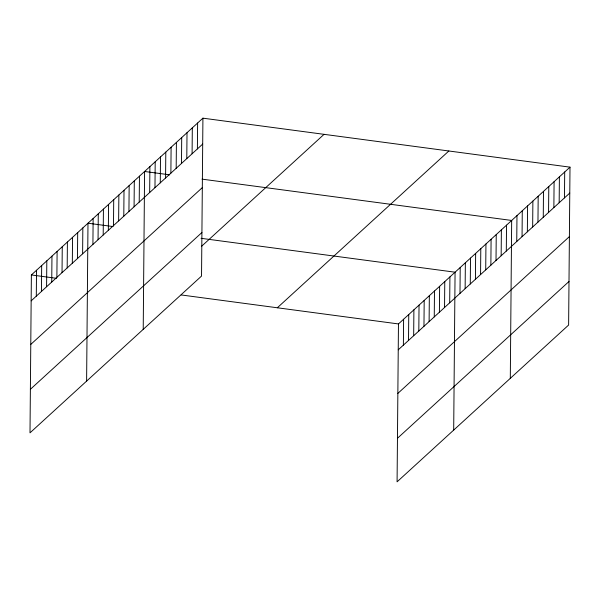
<?xml version="1.0" encoding="UTF-8"?>
<svg xmlns="http://www.w3.org/2000/svg" width="600" height="600" viewBox="0 0 600 600"><rect width="100%" height="100%" fill="white"/><g stroke="black" fill="none" stroke-linecap="round" stroke-linejoin="round"><path stroke-width="0.9" d="M202.92 118.17L31.38 274.957L30 432.847L201.54 276.06L202.92 118.17L570 167.153L568.62 325.043L397.08 481.83L398.46 323.94L570 167.153M36.3 296.153L36.525 270.255M41.445 291.45L41.67 265.553M46.59 286.748L46.815 260.85M51.735 282.045L51.96 256.14M56.88 277.343L57.113 251.438M62.032 272.64L62.258 246.735M67.177 267.93L67.403 242.032M72.323 263.228L72.547 237.33M77.468 258.525L77.692 232.627M82.613 253.822L82.838 227.917M86.61 381.112L87.99 223.215L113.115 226.567M92.91 244.417L93.135 218.513M98.055 239.715L98.28 213.81M103.2 235.005L103.425 209.108M108.345 230.303L108.57 204.405M113.49 225.6L113.715 199.702M118.635 220.897L118.868 194.993M123.788 216.195L124.012 190.29M128.933 211.493L129.157 185.587M134.078 206.79L134.303 180.885M139.222 202.08L139.447 176.183M143.22 329.37L144.593 171.48L169.718 174.833M149.67 192.532L149.895 166.635M154.972 187.688L155.197 161.782M160.275 182.843L160.5 156.938M165.578 177.998L165.803 152.093M170.88 173.145L171.105 147.248M176.183 168.3L176.407 142.403M181.485 163.455L181.71 137.558M186.788 158.61L187.012 132.705M192.09 153.765L192.315 127.86M197.392 148.92L197.618 123.015M403.38 345.135L403.605 319.237M408.525 340.433L408.75 314.528M413.67 335.73L413.895 309.825M418.815 331.028L419.04 305.123M423.96 326.325L424.192 300.42M429.112 321.615L429.338 295.718M434.257 316.913L434.482 291.015M439.403 312.21L439.627 286.312M444.548 307.507L444.772 281.603M449.692 302.805L449.918 276.9M453.69 430.088L455.07 272.197L201.045 238.305M459.99 293.392L460.215 267.495M465.135 288.69L465.36 262.793M470.28 283.987L470.505 258.09M475.425 279.285L475.65 253.38M480.57 274.582L480.795 248.678M485.715 269.88L485.947 243.975M490.868 265.178L491.092 239.272M496.013 260.468L496.237 234.57M501.158 255.765L501.382 229.868M506.303 251.062L506.528 225.165M510.3 378.353L511.673 220.455L202.02 179.137M516.75 241.515L516.975 215.61M522.053 236.67L522.278 210.765M527.355 231.825L527.58 205.92M532.658 226.972L532.882 201.075M537.96 222.127L538.185 196.23M543.263 217.282L543.487 191.385M548.565 212.438L548.79 186.532M553.868 207.593L554.092 181.688M559.17 202.748L559.395 176.843M564.472 197.895L564.697 171.998M31.155 300.862L202.695 144.075M30.773 344.415L202.312 187.627M30.383 389.295L201.923 232.507M201.405 246.435L324.06 134.333M277.32 307.778L448.86 150.99M398.235 349.837L569.775 193.05M397.853 393.397L569.393 236.61M397.463 438.27L569.002 281.483M31.38 274.957L56.505 278.31M181.17 294.945L398.46 323.94"/></g></svg>
